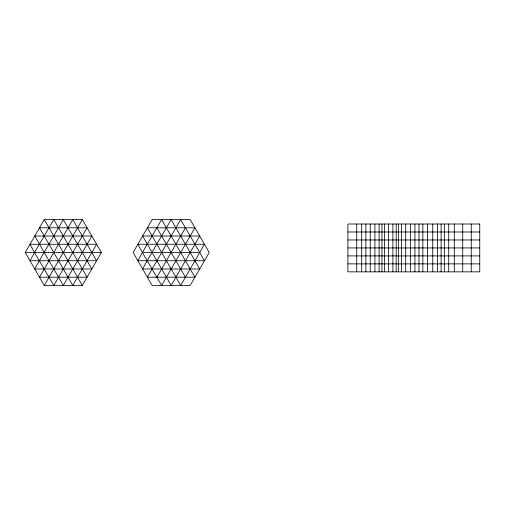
<?xml version="1.0" encoding="UTF-8"?>
<svg xmlns="http://www.w3.org/2000/svg" width="505" height="505" viewBox="0 0 505 505"><rect width="100%" height="100%" fill="white"/><g stroke="black" fill="none" stroke-linecap="round" stroke-linejoin="round"><path stroke-width="0.76" d="M142.404 252.5L137.871 260.738L204.456 260.738L180.676 219.549L147.378 277.213L194.943 277.213L161.65 219.549L142.404 252.5L161.65 285.451L194.943 227.787L147.378 227.787L180.676 285.451L204.456 244.262L137.871 244.262L142.404 252.5L199.917 252.5M25.25 252.5L44.276 219.549L82.321 219.549L101.347 252.5L82.321 285.451L44.276 285.451L25.25 252.5L101.347 252.5M44.276 285.451L82.321 219.549M156.784 277.403L185.537 227.597M347.901 231.991L479.75 231.991M347.901 239.963L479.75 239.963M347.901 247.93L479.75 247.93M347.901 255.902L479.75 255.902M347.901 263.869L479.75 263.869M156.784 227.597L185.537 277.403M44.276 219.549L82.321 285.451M471.234 224.018L471.234 271.841M462.725 224.018L462.725 271.841M454.279 224.018L454.279 271.841M448.737 224.018L448.737 271.841M444.488 224.018L444.488 271.841M441.111 224.018L441.111 271.841M437.564 224.018L437.564 271.841M432.766 224.018L432.766 271.841M427.4 224.018L427.4 271.841M422.843 224.018L422.843 271.841M418.998 224.018L418.998 271.841M414.921 224.018L414.921 271.841M410.388 224.018L410.388 271.841M405.717 224.018L405.717 271.841M401.494 224.018L401.494 271.841M398.464 224.018L398.464 271.841M396.179 224.018L396.179 271.841M392.903 224.018L392.903 271.841M388.383 224.018L388.383 271.841M384.52 224.018L384.52 271.841M381.963 224.018L381.963 271.841M379.085 224.018L379.085 271.841M374.906 224.018L374.906 271.841M370.253 224.018L370.253 271.841M365.866 224.018L365.866 271.841M361.668 224.018L361.668 271.841M356.738 224.018L356.738 271.841M34.542 252.5L30.003 260.738L96.594 260.738L72.808 219.549L39.516 277.213L87.081 277.213L53.789 219.549L34.542 252.5L53.789 285.451L87.081 227.787L39.516 227.787L72.808 285.451L96.594 244.262L30.003 244.262L34.542 252.5M39.251 260.851L34.763 268.976L91.834 268.976L63.302 219.549L39.251 260.851M91.834 236.024L63.302 285.451L34.763 236.024L91.834 236.024M147.113 260.851L142.625 268.976L199.696 268.976L171.163 219.549L147.113 260.851M199.696 236.024L171.163 285.451L142.625 236.024L199.696 236.024M152.138 219.549L133.112 252.5L152.138 285.451L190.183 285.451L209.209 252.5L190.183 219.549L152.138 219.549M479.75 224.018L347.901 224.018L347.901 271.841L479.75 271.841L479.75 224.018"/></g></svg>
